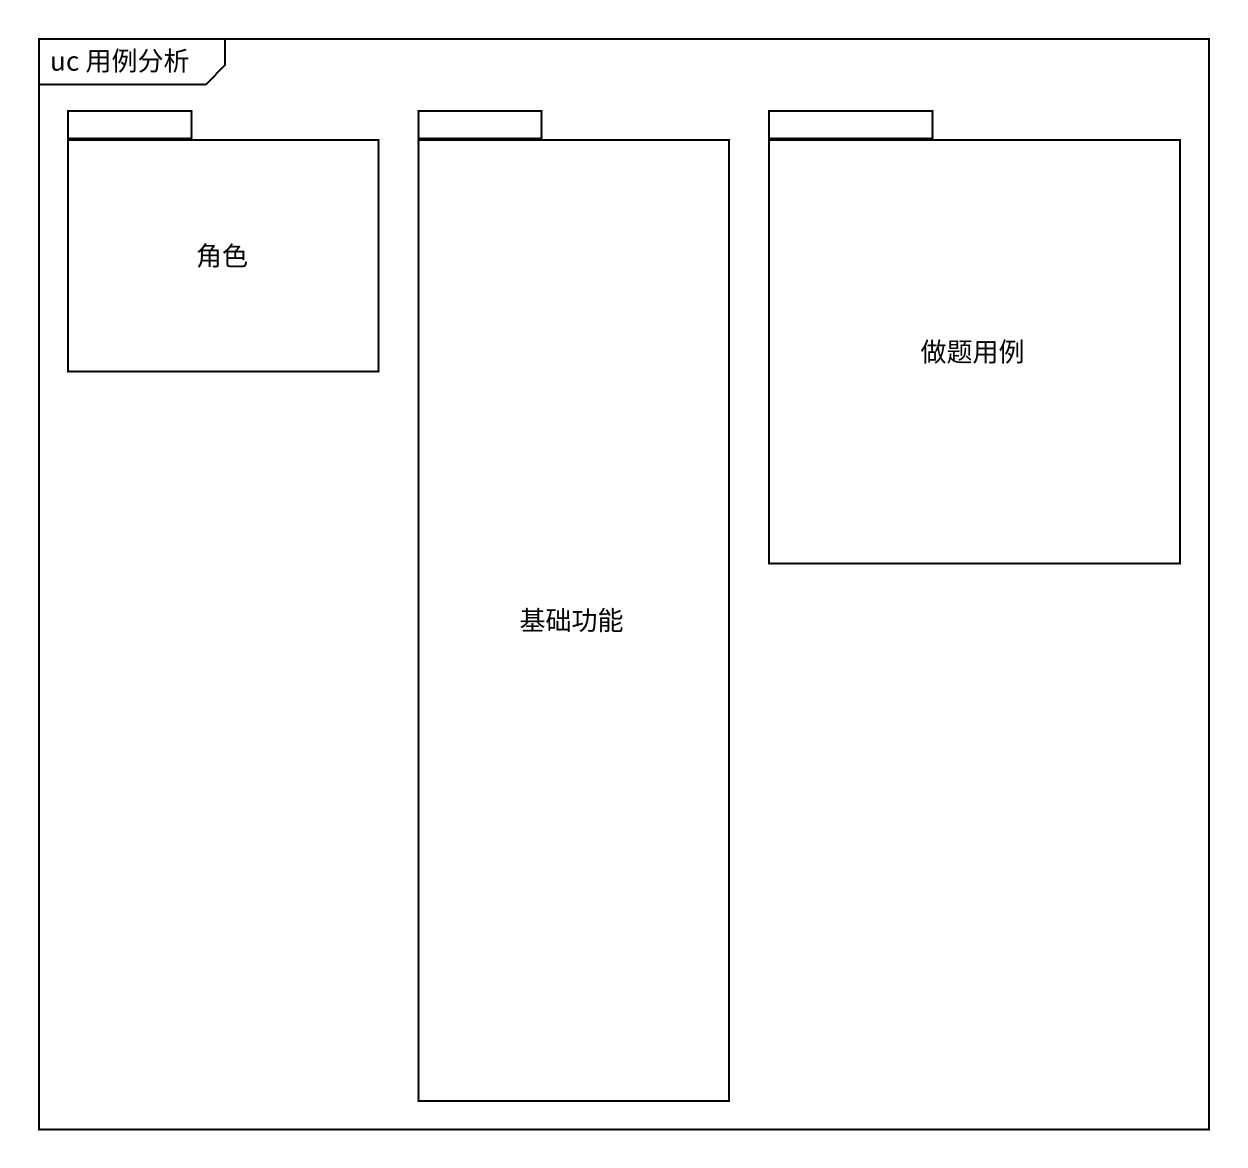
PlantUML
@startuml
mainframe uc 用例分析
package 角色 {
}
package 基础功能 {
}
package 做题用例 {
}
@enduml
